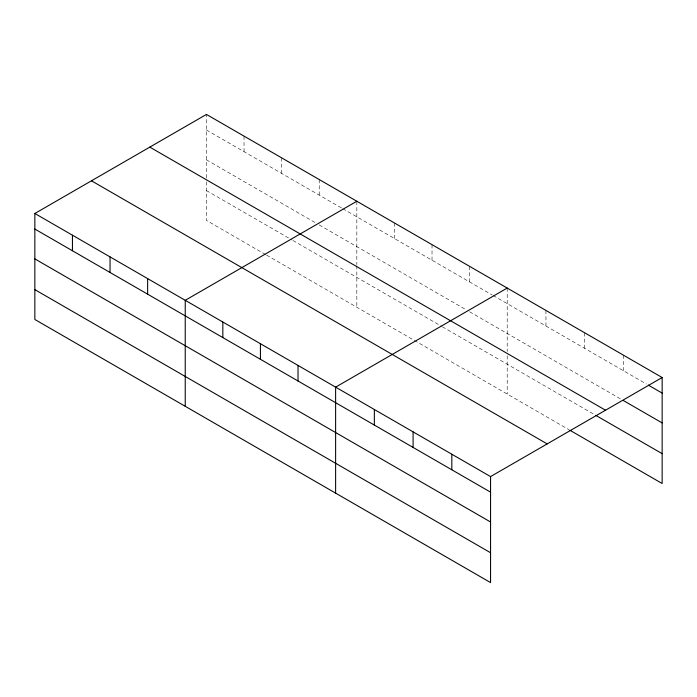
<?xml version="1.0" encoding="UTF-8"?>
<svg xmlns="http://www.w3.org/2000/svg" width="697" height="697" viewBox="0 0 697 697"><rect width="100%" height="100%" fill="white"/><g stroke="black" fill="none" stroke-linecap="round" stroke-linejoin="round"><path stroke-width="0.52" stroke-dasharray="3.48 2.61" d="M206.443 177.848L206.443 114.421M206.443 129.99L341.791 208.124M342.724 208.673L492.169 294.953M493.11 295.493L646.467 384.038M206.443 159.822L315.471 222.77M319.226 224.939L465.857 309.599M469.612 311.768L621.567 399.494M206.443 190.569L291.973 239.951M292.914 240.491L441.419 326.231M442.36 326.771L594.829 414.802M265.653 254.597L206.443 220.409L206.443 178.911M266.594 255.137L569.005 429.727M623.414 355.156L623.414 370.726M584.678 332.8L584.678 348.361M545.943 310.435L545.943 325.996M507.207 288.07L507.207 351.497M507.207 355.731L507.207 394.058M469.612 266.367L469.612 281.928M432.018 244.656L432.018 260.225M394.424 222.953L394.424 238.513M356.829 201.25L356.829 264.668M356.829 265.731L356.829 307.229M319.226 179.538L319.226 195.108M281.632 157.836L281.632 173.396M244.037 136.133L244.037 151.693"/><path stroke-width="1.05" d="M490.557 521.992L490.557 476.591L34.85 213.491L34.85 319.479L490.557 582.579L490.557 521.992L34.85 258.892M569.919 430.258L662.15 483.509L662.15 377.521L206.443 114.421L34.85 213.491M356.829 201.25L185.236 300.311L185.236 406.299M507.207 288.07L335.614 387.14L335.614 493.119M490.557 476.591L662.15 377.521M648.315 385.101L662.15 393.091M623.414 400.566L662.15 422.922M149.82 147.119L605.527 410.219M595.743 415.334L662.15 453.669M91.473 180.802L547.18 443.902M34.85 229.052L490.557 492.152M34.85 289.638L490.557 552.738M451.822 454.226L451.822 469.795M413.086 431.861L413.086 447.43M374.35 409.505L374.35 425.065M298.02 365.428L298.02 380.998M260.425 343.726L260.425 359.286M222.831 322.023L222.831 337.583M147.633 278.608L147.633 294.169M110.039 256.905L110.039 272.466M72.444 235.194L72.444 250.763"/></g></svg>
